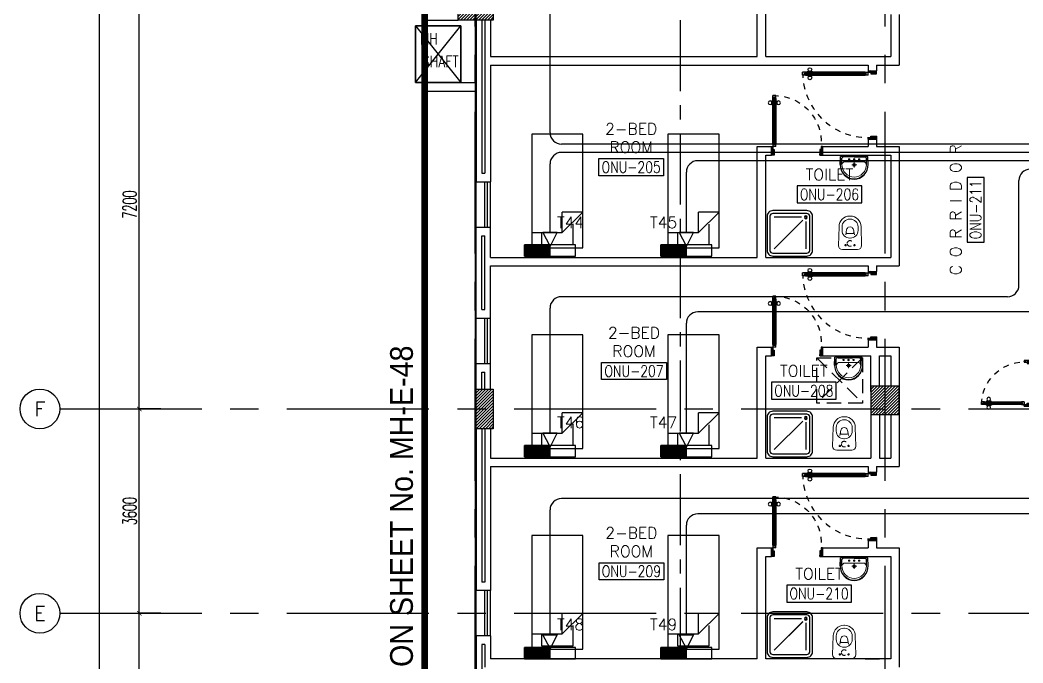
# Model space of a CAD drawing. Extents: x -0.3 to 92.6, y -1.1 to 78.4.
# Drawn here: x -0.35 to 17.31, y 15.67 to 27 of the extents above; entities that cross this region are included whole.
import ezdxf
from ezdxf.enums import TextEntityAlignment as Align

# ---------------------------------------------------------------- set-up
doc = ezdxf.new("R2010")
doc.units = 0
doc.header["$MEASUREMENT"] = 0
doc.header["$PDMODE"] = 34
for name, pattern in [('CENTER', [2, 1.25, -0.25, 0.25, -0.25]), ('CENTER2', [1.125, 0.75, -0.125, 0.125, -0.125]), ('CENTERX2', [4, 2.5, -0.5, 0.5, -0.5]), ('DASHED', [0.75, 0.5, -0.25]), ('HIDDEN', [0.375, 0.25, -0.125]), ('HIDDEN2', [0.1875, 0.125, -0.0625])]:
    doc.linetypes.add(name, pattern=pattern)
doc.layers.get('0').update_dxf_attribs({"color": 11, "linetype": 'CONTINUOUS'})
doc.layers.get('DEFPOINTS').update_dxf_attribs({"color": 11, "linetype": 'CONTINUOUS'})
for name, color, linetype in [('AX', 11, 'CONTINUOUS'), ('AX-CR', 11, 'CONTINUOUS'), ('AX-DIM', 11, 'CONTINUOUS'), ('AX-TXT', 11, 'CONTINUOUS'), ('AXES', 11, 'CENTERX2'), ('AXES1', 11, 'CENTER'), ('COL', 11, 'CONTINUOUS'), ('DOOR', 11, 'CONTINUOUS'), ('E-TEL', 4, 'CONTINUOUS'), ('E-TEXT', 2, 'CONTINUOUS'), ('E-WIRE', 4, 'CONTINUOUS'), ('ELEV', 11, 'CONTINUOUS'), ('FIX', 11, 'CONTINUOUS'), ('FUR', 11, 'CONTINUOUS'), ('HAT', 11, 'CONTINUOUS'), ('INSUL', 11, 'CONTINUOUS'), ('RM-BOX', 11, 'CONTINUOUS'), ('RM-NAME', 11, 'CONTINUOUS'), ('RM-NO', 11, 'CONTINUOUS'), ('ROOF', 11, 'CONTINUOUS'), ('SHAFT', 11, 'CONTINUOUS'), ('TXT1', 3, 'CONTINUOUS'), ('WALL', 11, 'CONTINUOUS'), ('WIN', 11, 'CONTINUOUS')]:
    doc.layers.add(name, color=color, linetype=linetype)
doc.styles.add('ROMANS', font='ROMANS.shx', dxfattribs={"width": 0.6})
doc.styles.get("Standard").update_dxf_attribs({"font": 'TXT.shx'})
doc.styles.add('TTXT', font='swisse.ttf', dxfattribs={"width": 0.6})
doc.dimstyles.new('DIM-OUT', dxfattribs={"dimscale": 0, "dimtxt": 0.24, "dimasz": 0.08, "dimexe": 0.02, "dimexo": 0.02, "dimgap": 0.05, "dimtad": 1, "dimdec": 0, "dimlfac": 1000, "dimzin": 0, "dimdsep": 46, "dimtxsty": 'ROMANS', "dimblk1": 'ARCHTICK', "dimblk2": 'ARCHTICK', "dimsah": 1, "dimcen": 0.01, "dimdle": 0.08, "dimclrd": 7, "dimclre": 7, "dimclrt": 2, "dimadec": 0, "dimazin": 0, "dimtp": 2, "dimtm": 2, "dimtfac": 0.114286, "dimtdec": 0, "dimtix": 1, "dimtmove": 2, "dimatfit": 3, "dimldrblk": 'ARCHTICK', "dimfxl": 0, "dimtolj": 1, "dimtzin": 0, "dimarcsym": 0})

# ---------------------------------------------------------------- blocks, each defined once
blk = doc.blocks.new('WC1')
at = {"layer": 'FIX', "lineweight": 20}
for p, q in [((-210, 204), (-538, 194)), ((-727, 5), (-727, -5)), ((-674, 5), (-674, -5)), ((-534, 24), (-540, 0)), ((-540, 0), (-534, -24)), ((-475, 141), (-538, 141)), ((-395, 76), (-490, 60)), ((-339, 5), (-339, -5)), ((-137, 0), (-137, 131)), ((-137, -131), (-137, 0)), ((-538, -141), (-475, -141)), ((-490, -60), (-395, -76)), ((-538, -194), (-210, -204)), ((-213, -204), (-210, -204))]:
    blk.add_line(p, q, dxfattribs=at)
at = {"layer": 'FIX', "linetype": 'Continuous', "lineweight": 20}
blk.add_line((-420, -47), (-420, 45), dxfattribs=at)
at = {"layer": 'FIX', "linetype": 'HIDDEN2', "lineweight": 20, "ltscale": 0.3}
blk.add_circle((-245, 0), 49.8, dxfattribs=at)
at = {"layer": 'FIX', "linetype": 'HIDDEN', "lineweight": 20, "ltscale": 0.05}
for centre in [(-213, 78), (-213, -77)]:
    blk.add_circle(centre, 11.6, dxfattribs=at)
at = {"layer": 'FIX', "lineweight": 20}
for centre, radius, start, end in [((-538, 5), 189, 90, 180), ((-210, 131), 73, 360, 90), ((-538, 5), 136, 90, 180), ((-473, -7), 68.2, 128.9242, 152.8468), ((-464, -18), 82, 108.496, 128.9242), ((-475, 5), 136, 360, 90), ((-538, -5), 189, 180, 270), ((-538, -5), 136, 180, 270), ((-473, 7), 68.2, 207.1532, 231.0758), ((-464, 18), 82, 231.0758, 251.504), ((-475, -5), 136, 270, 0), ((-210, -131), 73, 270, 0)]:
    blk.add_arc(centre, radius, start, end, dxfattribs=at)
at = {"layer": 'FIX', "linetype": 'Continuous', "lineweight": 20}
for centre, start, end in [((-443, 46), 357.6662, 91.6121), ((-442, -46), 268.3879, 2.3338)]:
    blk.add_arc(centre, 22.3, start, end, dxfattribs=at)
blk = doc.blocks.new('DOOR90')
at = {"layer": 'DOOR', "linetype": 'ByBlock'}
for p, q in [((0, 0), (-150, 0)), ((-200, -25), (-1000, -25)), ((-200, -42), (-1000, -42)), ((-200, -58), (-1000, -58)), ((-1000, -75), (-200, -75))]:
    blk.add_line(p, q, dxfattribs=at)
at = {"layer": 'DOOR', "color": 0, "linetype": 'ByBlock'}
for p, q in [((-150, 0), (-150, -25)), ((-150, 0), (0, 0)), ((0, -50), (0, 0)), ((-1050, -25), (-1050, -75)), ((-1050, -75), (-1050, -25)), ((-1000, -25), (-1050, -25)), ((-1000, -75), (-1050, -75)), ((-1020, -42), (-1020, -58)), ((-1000, -42), (-1020, -42)), ((-1000, -58), (-1020, -58)), ((-1000, -25), (-1000, -42)), ((-1000, -58), (-1000, -75)), ((-968, -25), (-968, -18)), ((-878, -18), (-968, -18)), ((-968, -75), (-968, -82)), ((-878, -82), (-968, -82)), ((-955, -18), (-955, -9)), ((-955, -9), (-890, -9)), ((-955, -18), (-890, -18)), ((-955, -82), (-955, -91)), ((-955, -82), (-890, -82)), ((-955, -91), (-890, -91)), ((-890, -18), (-890, -9)), ((-890, -82), (-890, -91)), ((-878, -25), (-878, -18)), ((-878, -75), (-878, -82)), ((-200, -42), (-200, -25)), ((-200, -25), (-150, -25)), ((-180, -42), (-200, -42)), ((-200, -75), (-200, -58)), ((-200, -58), (-180, -58)), ((-150, -75), (-200, -75)), ((-180, -58), (-180, -42)), ((-150, -75), (-150, -25)), ((-150, -25), (-100, -25)), ((-100, -25), (-100, -50)), ((-100, -50), (0, -50)), ((-150, -900), (-150, -875)), ((-150, -875), (-100, -875)), ((-100, -850), (0, -850)), ((-100, -875), (-100, -850)), ((0, -850), (0, -900)), ((0, -900), (-150, -900)), ((-150, -900), (0, -900))]:
    blk.add_line(p, q, dxfattribs=at)
at = {"layer": 'DOOR', "color": 9, "linetype": 'ByBlock'}
for p, q in [((0, -50), (-114, 0)), ((0, -50), (-40, 0)), ((0, -50), (-100, -37)), ((0, -850), (-114, -900)), ((0, -850), (-100, -863)), ((0, -850), (-40, -900))]:
    blk.add_line(p, q, dxfattribs=at)
at = {"layer": 'DOOR', "color": 0, "linetype": 'ByBlock'}
for centre in [(-923, 24), (-923, -124)]:
    blk.add_circle(centre, 32.4, dxfattribs=at)
at = {"layer": 'DOOR', "color": 9, "linetype": 'ByBlock'}
for centre, radius, start, end in [((0, -50), 74.4, 137.7764, 180), ((0, -50), 54.4, 113.2074, 180), ((0, -50), 154, 161.1053, 166.2858), ((0, -50), 134, 158.1598, 169.28), ((0, -50), 114, 154.0838, 167.3774), ((0, -50), 94.4, 148.0182, 180), ((0, -50), 34.4, 90, 180), ((0, -50), 14.4, 90, 180), ((0, -850), 134, 190.72, 201.8402), ((0, -850), 94.4, 180, 211.9818), ((0, -850), 74.4, 180, 222.2236), ((0, -850), 54.4, 180, 246.7926), ((0, -850), 34.4, 180, 270), ((0, -850), 14.4, 180, 270), ((0, -850), 154, 193.7142, 198.8947)]:
    blk.add_arc(centre, radius, start, end, dxfattribs=at)
at = {"layer": 'DOOR', "linetype": 'HIDDEN', "ltscale": 0.5}
blk.add_arc((-222, -50), 828, 178.2701, 275.003, dxfattribs=at)
blk = doc.blocks.new('DOOR100')
at = {"layer": 'DOOR', "color": 0, "linetype": 'ByBlock'}
for p, q in [((-76, 1251), (-76, 1301)), ((-76, 1301), (-26, 1301)), ((-26, 1301), (-76, 1301)), ((-59, 1251), (-76, 1251)), ((-59, 1251), (-59, 1271)), ((-43, 1271), (-59, 1271)), ((-43, 1251), (-43, 1271)), ((-26, 1251), (-43, 1251)), ((-26, 1251), (-26, 1301)), ((-92, 1206), (-92, 1141)), ((-83, 1206), (-92, 1206)), ((-83, 1141), (-92, 1141)), ((-83, 1129), (-83, 1219)), ((-76, 1219), (-83, 1219)), ((-83, 1206), (-83, 1141)), ((-76, 1129), (-83, 1129)), ((-26, 1219), (-19, 1219)), ((-26, 1129), (-19, 1129)), ((-19, 1129), (-19, 1219)), ((-19, 1206), (-19, 1141)), ((-19, 1206), (-10, 1206)), ((-19, 1141), (-10, 1141)), ((-10, 1206), (-10, 1141)), ((-76, 200), (-59, 200)), ((-76, 150), (-76, 200)), ((-59, 200), (-59, 180)), ((-59, 180), (-43, 180)), ((-43, 200), (-26, 200)), ((-43, 180), (-43, 200)), ((-26, 200), (-26, 150)), ((-1201, 0), (-1201, 150)), ((-1201, 150), (-1176, 150)), ((-1201, 150), (-1201, 0)), ((-1151, 0), (-1201, 0)), ((-1176, 150), (-1176, 100)), ((-1176, 100), (-1151, 100)), ((-1151, 100), (-1151, 0)), ((-76, 150), (-26, 150)), ((-51, 100), (-51, 0)), ((-26, 100), (-51, 100)), ((-51, 0), (-1, 0)), ((-1, 150), (-26, 150)), ((-26, 150), (-26, 100)), ((-1, 150), (-1, 0))]:
    blk.add_line(p, q, dxfattribs=at)
at = {"layer": 'DOOR', "linetype": 'ByBlock'}
for p, q in [((-76, 1251), (-76, 200)), ((-59, 200), (-59, 1251)), ((-43, 200), (-43, 1251)), ((-26, 200), (-26, 1251))]:
    blk.add_line(p, q, dxfattribs=at)
at = {"layer": 'DOOR', "color": 9, "linetype": 'ByBlock'}
for p, q in [((-1151, 0), (-1201, 114)), ((-1151, 0), (-1201, 40)), ((-1151, 0), (-1164, 100)), ((-51, 0), (-1, 114)), ((-51, 0), (-38, 100)), ((-51, 0), (-1, 40))]:
    blk.add_line(p, q, dxfattribs=at)
at = {"layer": 'DOOR', "color": 0, "linetype": 'ByBlock'}
for centre in [(-125, 1174), (22, 1174)]:
    blk.add_circle(centre, 32.4, dxfattribs=at)
at = {"layer": 'DOOR', "linetype": 'HIDDEN', "ltscale": 0.5}
blk.add_arc((-27, 152), 1149, 89.961, 180.0931, dxfattribs=at)
at = {"layer": 'DOOR', "color": 9, "linetype": 'ByBlock'}
for centre, radius, start, end in [((-1151, 0), 154, 103.7142, 108.8947), ((-1151, 0), 134, 100.72, 111.8402), ((-1151, 0), 94.4, 90, 121.9818), ((-1151, 0), 74.4, 90, 132.2236), ((-1151, 0), 54.4, 90, 156.7926), ((-1151, 0), 34.4, 90, 180), ((-1151, 0), 14.4, 90, 180), ((-51, 0), 94.4, 58.0182, 90), ((-51, 0), 74.4, 47.7764, 90), ((-51, 0), 54.4, 23.2074, 90), ((-51, 0), 34.4, 0, 90), ((-51, 0), 14.4, 0, 90), ((-51, 0), 134, 68.1598, 79.28), ((-51, 0), 114, 64.0838, 77.3774), ((-51, 0), 154, 71.1053, 76.2858)]:
    blk.add_arc(centre, radius, start, end, dxfattribs=at)
blk = doc.blocks.new('DOOR80')
at = {"layer": 'DOOR', "color": 0, "linetype": 'ByBlock'}
for p, q in [((-75, 850), (-75, 900)), ((-75, 900), (-25, 900)), ((-25, 900), (-75, 900)), ((-25, 850), (-25, 900)), ((-91, 805), (-91, 740)), ((-82, 805), (-91, 805)), ((-82, 740), (-91, 740)), ((-82, 728), (-82, 818)), ((-75, 818), (-82, 818)), ((-82, 805), (-82, 740)), ((-75, 728), (-82, 728)), ((-58, 850), (-75, 850)), ((-58, 850), (-58, 870)), ((-42, 870), (-58, 870)), ((-42, 850), (-42, 870)), ((-25, 850), (-42, 850)), ((-25, 818), (-18, 818)), ((-25, 728), (-18, 728)), ((-18, 728), (-18, 818)), ((-18, 805), (-18, 740)), ((-18, 805), (-9, 805)), ((-18, 740), (-9, 740)), ((-9, 805), (-9, 740)), ((-75, 200), (-58, 200)), ((-75, 150), (-75, 200)), ((-58, 200), (-58, 180)), ((-58, 180), (-42, 180)), ((-42, 200), (-25, 200)), ((-42, 180), (-42, 200)), ((-25, 200), (-25, 150)), ((-800, 150), (-800, 0)), ((-800, 150), (-775, 150)), ((-800, 0), (-800, 150)), ((-750, 0), (-800, 0)), ((-775, 150), (-775, 100)), ((-775, 100), (-750, 100)), ((-750, 100), (-750, 0)), ((-75, 150), (-25, 150)), ((-50, 100), (-50, 0)), ((-25, 100), (-50, 100)), ((-50, 0), (0, 0)), ((0, 150), (-25, 150)), ((-25, 150), (-25, 100)), ((0, 0), (0, 150)), ((0, 150), (0, 0))]:
    blk.add_line(p, q, dxfattribs=at)
at = {"layer": 'DOOR', "linetype": 'ByBlock'}
for p, q in [((-75, 850), (-75, 200)), ((-58, 200), (-58, 850)), ((-42, 200), (-42, 850)), ((-25, 200), (-25, 850))]:
    blk.add_line(p, q, dxfattribs=at)
at = {"layer": 'DOOR', "color": 9, "linetype": 'ByBlock'}
for p, q in [((-750, 0), (-800, 114)), ((-750, 0), (-800, 40)), ((-750, 0), (-763, 100)), ((-50, 0), (0, 114)), ((-50, 0), (-37, 100)), ((-50, 0), (0, 40))]:
    blk.add_line(p, q, dxfattribs=at)
at = {"layer": 'DOOR', "color": 0, "linetype": 'ByBlock'}
for centre in [(-124, 773), (24, 773)]:
    blk.add_circle(centre, 32.4, dxfattribs=at)
at = {"layer": 'DOOR', "linetype": 'HIDDEN', "ltscale": 0.5}
blk.add_arc((-25, 150), 750, 90, 180, dxfattribs=at)
at = {"layer": 'DOOR', "color": 9, "linetype": 'ByBlock'}
for centre, radius, start, end in [((-750, 0), 154, 103.7142, 108.8947), ((-750, 0), 134, 100.72, 111.8402), ((-750, 0), 94.4, 90, 121.9818), ((-750, 0), 74.4, 90, 132.2236), ((-750, 0), 54.4, 90, 156.7926), ((-750, 0), 34.4, 90, 180), ((-750, 0), 14.4, 90, 180), ((-50, 0), 94.4, 58.0182, 90), ((-50, 0), 74.4, 47.7764, 90), ((-50, 0), 54.4, 23.2074, 90), ((-50, 0), 34.4, 0, 90), ((-50, 0), 14.4, 0, 90), ((-50, 0), 134, 68.1598, 79.28), ((-50, 0), 114, 64.0838, 77.3774), ((-50, 0), 154, 71.1053, 76.2858)]:
    blk.add_arc(centre, radius, start, end, dxfattribs=at)
blk = doc.blocks.new('LAV1')
at = {"layer": 'FIX', "linetype": 'ByBlock', "ltscale": 0.3}
for p, q in [((-280, 210), (-275, 50)), ((-245, 210), (-245, 85)), ((245, 210), (245, 85)), ((280, 210), (275, 50)), ((0, 60), (-220, 60)), ((0, 60), (220, 60))]:
    blk.add_line(p, q, dxfattribs=at)
at = {"layer": 'FIX', "linetype": 'Continuous', "lineweight": 20}
for p, q in [((-275, 210), (-275, 50)), ((275, 210), (275, 50)), ((0, 50), (-275, 50)), ((0, 50), (-252, 50)), ((0, 155), (-181, 155)), ((0, 155), (181, 155)), ((0, 50), (275, 50)), ((0, 50), (252, 50))]:
    blk.add_line(p, q, dxfattribs=at)
at = {"layer": 'FIX', "linetype": 'DASHED', "lineweight": 20, "ltscale": 0.05}
for p, q in [((50, 220), (-50, 220)), ((0, 170), (0, 270)), ((0, 170), (0, 270))]:
    blk.add_line(p, q, dxfattribs=at)
at = {"layer": 'FIX', "lineweight": 20}
for p, q in [((16, 107), (-15, 107)), ((0, 92), (0, 123))]:
    blk.add_line(p, q, dxfattribs=at)
for centre, radius in [((0, 220), 29.5), ((0, 220), 22.5), ((0, 107), 15.5)]:
    blk.add_circle(centre, radius, dxfattribs=at)
at = {"layer": 'FIX', "linetype": 'HIDDEN', "lineweight": 20, "ltscale": 0.05}
for centre in [(-100, 107), (100, 107)]:
    blk.add_circle(centre, 12.4, dxfattribs=at)
at = {"layer": 'FIX', "linetype": 'ByBlock', "ltscale": 0.3}
for centre, radius, start, end in [((7, 220), 287, 91.3776, 182.0064), ((-7, 220), 287, 357.9936, 88.6224), ((-220, 85), 24.9, 179.7021, 269.9486), ((220, 85), 24.9, 270.0514, 0.2979)]:
    blk.add_arc(centre, radius, start, end, dxfattribs=at)
at = {"layer": 'FIX', "linetype": 'Continuous', "lineweight": 20}
for centre, radius, start, end in [((8, 217), 283, 91.6988, 181.351), ((8, 212), 253, 91.7328, 180.4884), ((-8, 217), 283, 358.649, 88.3012), ((-8, 212), 253, 359.5116, 88.2672), ((-179, 222), 66.9, 190.2006, 268.0786), ((179, 222), 66.9, 271.9214, 349.7994)]:
    blk.add_arc(centre, radius, start, end, dxfattribs=at)
blk = doc.blocks.new('SHR1')
at = {"layer": 'FIX'}
for p, q in [((-196, 196), (-700, 700)), ((-143, 218), (-143, 700)), ((-218, 143), (-700, 143))]:
    blk.add_line(p, q, dxfattribs=at)
for points in [[(-825, 125), (-825, 725, -0.414214), (-725, 825), (-125, 825, -0.414214), (-25, 725), (-25, 125, -0.414214), (-125, 25), (-725, 25, -0.414214)], [(-775, 125), (-775, 725, -0.414214), (-725, 775), (-125, 775, -0.414214), (-75, 725), (-75, 125, -0.414214), (-125, 75), (-725, 75, -0.414214)]]:
    blk.add_lwpolyline(points, format="xyb", close=True, dxfattribs=at)
for radius in [25, 15]:
    blk.add_circle((-143, 143), radius, dxfattribs=at)
blk = doc.blocks.new('C11')
at = {"layer": 'HAT'}
h = blk.add_hatch(dxfattribs=at)
h.set_pattern_fill('ANSI31', color=256, scale=300, style=0)
h.set_pattern_definition([(45, (-248556.182, -75061.005), (-26.5165043, 26.5165043), [])])
h.paths.add_polyline_path([(300, 700), (0, 700), (0, 350), (300, 350)])
h.paths.add_polyline_path([(300, 350), (0, 350), (0, 0), (300, 0)])
at = {"layer": 'COL'}
blk.add_lwpolyline([(300, 700), (300, 0), (0, 0), (0, 700)], close=True, dxfattribs=at)
blk = doc.blocks.new('C11D')
at = {"layer": 'COL', "linetype": 'ByBlock'}
for p in [(-320, 0), (0, 0)]:
    blk.add_blockref('C11', p, dxfattribs=at)
blk = doc.blocks.new('RM1')
at = {"layer": 'RM-BOX'}
blk.add_lwpolyline([(570, -200), (-570, -200), (-570, -500), (570, -500)], close=True, dxfattribs=at)
at = {"layer": 'RM-NAME', "style": 'ROMANS'}
for tag, p in [('ROOMNAME1', (0, 324)), ('ROOMNAME2', (0, 0))]:
    blk.add_attdef(tag, text='', height=200, dxfattribs=at).set_placement(p, align=Align.MIDDLE)
at = {"layer": 'RM-NO', "style": 'ROMANS', "width": 0.8}
blk.add_attdef('ROOMNO', text='', height=200, dxfattribs=at).set_placement((0, -350), align=Align.MIDDLE)
blk = doc.blocks.new('AH20A')
at = {"layer": 'FUR'}
for p, q in [((0, 0.5), (0, -0.5)), ((1, 0.5), (0, 0.5)), ((0.1358, 0.5), (0.1358, -0.0987)), ((1, -0.5), (1, 0.5)), ((0.1358, 0.3112), (0.0277, 0.3112)), ((0.0277, 0.3112), (0.0277, -0.3087)), ((0.1358, -0.0987), (0.3125, -0.5)), ((0.1358, -0.0987), (0.3125, -0.0987)), ((0.3125, -0.5), (0.3125, -0.0987)), ((0.0277, -0.3087), (0.2076, -0.3087)), ((0, -0.5), (1, -0.5))]:
    blk.add_line(p, q, dxfattribs=at)
blk = doc.blocks.new('COL50')
at = {"layer": 'COL'}
blk.add_lwpolyline([(-250, 250), (-250, -250), (250, -250), (250, 250)], close=True, dxfattribs=at)
blk = doc.blocks.new('*X54')
at = {"color": 0}
for p, q in [((73379, 132670), (73859, 133150)), ((73379, 132723), (73806, 133150)), ((73379, 132776), (73753, 133150)), ((73379, 132829), (73700, 133150)), ((73379, 132882), (73647, 133150)), ((73379, 132935), (73594, 133150)), ((73379, 132988), (73541, 133150)), ((73379, 133041), (73488, 133150)), ((73379, 133094), (73435, 133150)), ((73379, 133147), (73382, 133150)), ((73412, 132650), (73879, 133117)), ((73465, 132650), (73879, 133064)), ((73518, 132650), (73879, 133011)), ((73571, 132650), (73879, 132958)), ((73624, 132650), (73879, 132905)), ((73677, 132650), (73879, 132852)), ((73730, 132650), (73879, 132799)), ((73783, 132650), (73879, 132746)), ((73836, 132650), (73879, 132693))]:
    blk.add_line(p, q, dxfattribs=at)
blk = doc.blocks.new('_ARCHTICK')
at = {"color": 0, "linetype": 'ByBlock', "const_width": 0.15}
blk.add_lwpolyline([(-0.5, -0.5), (0.5, 0.5)], dxfattribs=at)
blk = doc.blocks.new('*D128')
at = {"layer": 'AX-DIM', "color": 7, "lineweight": -2}
for p, q in [((2.13, 20.15), (1.73, 20.15)), ((1.75, 16.47), (1.75, 20.23)), ((2.13, 16.55), (1.73, 16.55))]:
    blk.add_line(p, q, dxfattribs=at)
at = {"layer": 'DEFPOINTS', "color": 0}
for p in [(1.75, 20.15), (2.15, 20.15), (2.15, 16.55)]:
    blk.add_point(p, dxfattribs=at)
at = {"layer": 'AX-DIM', "color": 7, "lineweight": -2, "xscale": 0.08, "yscale": 0.08, "zscale": 0.08}
for p, rotation in [((1.75, 20.15), 90), ((1.75, 16.55), 270)]:
    blk.add_blockref('_ARCHTICK', p, dxfattribs=dict(at, rotation=rotation))
at = {"layer": 'AX-DIM', "color": 2, "insert": (1.58, 18.35), "char_height": 0.24, "attachment_point": 5, "rotation": 90, "style": 'ROMANS'}
blk.add_mtext('\\A1;3600', dxfattribs=at)
blk = doc.blocks.new('*D127')
at = {"layer": 'AX-DIM', "color": 7, "lineweight": -2}
for p, q in [((1.75, 12.87), (1.75, 16.63)), ((2.13, 16.55), (1.73, 16.55)), ((2.13, 12.95), (1.73, 12.95))]:
    blk.add_line(p, q, dxfattribs=at)
at = {"layer": 'DEFPOINTS', "color": 0}
for p in [(1.75, 16.55), (2.15, 16.55), (2.15, 12.95)]:
    blk.add_point(p, dxfattribs=at)
at = {"layer": 'AX-DIM', "color": 7, "lineweight": -2, "xscale": 0.08, "yscale": 0.08, "zscale": 0.08}
for p, rotation in [((1.75, 16.55), 90), ((1.75, 12.95), 270)]:
    blk.add_blockref('_ARCHTICK', p, dxfattribs=dict(at, rotation=rotation))
at = {"layer": 'AX-DIM', "color": 2, "insert": (1.58, 14.75), "char_height": 0.24, "attachment_point": 5, "rotation": 90, "style": 'ROMANS'}
blk.add_mtext('\\A1;3600', dxfattribs=at)
blk = doc.blocks.new('*D126')
at = {"layer": 'AX-DIM', "color": 7, "lineweight": -2}
for p, q in [((1.75, 20.07), (1.75, 27.43)), ((2.13, 27.35), (1.73, 27.35)), ((2.13, 20.15), (1.73, 20.15))]:
    blk.add_line(p, q, dxfattribs=at)
at = {"layer": 'DEFPOINTS', "color": 0}
for p in [(1.75, 27.35), (2.15, 27.35), (2.15, 20.15)]:
    blk.add_point(p, dxfattribs=at)
at = {"layer": 'AX-DIM', "color": 7, "lineweight": -2, "xscale": 0.08, "yscale": 0.08, "zscale": 0.08}
for p, rotation in [((1.75, 27.35), 90), ((1.75, 20.15), 270)]:
    blk.add_blockref('_ARCHTICK', p, dxfattribs=dict(at, rotation=rotation))
at = {"layer": 'AX-DIM', "color": 2, "insert": (1.58, 23.75), "char_height": 0.24, "attachment_point": 5, "rotation": 90, "style": 'ROMANS'}
blk.add_mtext('\\A1;7200', dxfattribs=at)
blk = doc.blocks.new('AXL')
at = {"layer": 'AX-CR'}
blk.add_circle((-350, 0), 350, dxfattribs=at)
at = {"layer": 'AX-TXT', "style": 'ROMANS'}
blk.add_attdef('AX', text='', height=250, dxfattribs=at).set_placement((-350, 0), align=Align.MIDDLE)
blk = doc.blocks.new('*D121')
at = {"layer": 'AX-DIM', "color": 7, "lineweight": -2}
for p, q in [((7.012, 64.82), (1.03, 64.82)), ((1.05, 5.42), (1.05, 64.9)), ((7.912, 5.5), (1.03, 5.5))]:
    blk.add_line(p, q, dxfattribs=at)
at = {"layer": 'DEFPOINTS', "color": 0}
for p in [(1.05, 64.82), (7.032, 64.82), (7.932, 5.5)]:
    blk.add_point(p, dxfattribs=at)
at = {"layer": 'AX-DIM', "color": 7, "lineweight": -2, "xscale": 0.08, "yscale": 0.08, "zscale": 0.08}
for p, rotation in [((1.05, 64.82), 90), ((1.05, 5.5), 270)]:
    blk.add_blockref('_ARCHTICK', p, dxfattribs=dict(at, rotation=rotation))
at = {"layer": 'AX-DIM', "color": 2, "insert": (0.88, 35.16), "char_height": 0.24, "attachment_point": 5, "rotation": 90, "style": 'ROMANS'}
blk.add_mtext('\\A1;59320', dxfattribs=at)

msp = doc.modelspace()

# ---------------------------------------------------------------- linework, layer by layer
at = {"layer": 'AXES'}
for p, q in [((14.8817, -1.1143), (14.8817, 77.6984)), ((7.6617, -1.1143), (7.6617, 77.3484)), ((7.6817, -1.1163), (7.6817, 77.3463)), ((0.35, 20.15), (23.8817, 20.15)), ((0.35, 16.55), (23.8817, 16.55))]:
    msp.add_line(p, q, dxfattribs=at)
at = {"layer": 'AXES1'}
msp.add_line((11.2817, 5.75), (11.2817, 64.57), dxfattribs=at)
at = {"layer": 'DOOR', "color": 0, "linetype": 'Continuous'}
msp.add_line((6.8367, 27), (7.3617, 27), dxfattribs=at)
at = {"layer": 'E-TEL', "color": 4}
for p, q in [((8.9828, 23.0194), (8.8565, 23.2615)), ((8.8565, 23.2615), (9.109, 23.2615)), ((9.109, 23.2615), (8.9828, 23.0194)), ((11.2565, 23.2615), (11.509, 23.2615)), ((11.3828, 23.0194), (11.2565, 23.2615)), ((11.509, 23.2615), (11.3828, 23.0194)), ((8.5317, 22.84), (8.5317, 23.0394)), ((8.5317, 23.0371), (8.5365, 23.0394)), ((8.5317, 23.0233), (8.5661, 23.0394)), ((8.5317, 23.0095), (8.5957, 23.0394)), ((8.5317, 22.9957), (8.6253, 23.0394)), ((8.5317, 22.9819), (8.6549, 23.0394)), ((8.5317, 22.9681), (8.6844, 23.0394)), ((8.5317, 22.9543), (8.714, 23.0394)), ((8.5317, 22.9405), (8.7436, 23.0394)), ((8.5317, 22.9267), (8.7732, 23.0394)), ((8.5317, 22.9129), (8.8027, 23.0394)), ((8.5317, 22.8992), (8.8323, 23.0394)), ((9.4317, 23.0394), (8.5317, 23.0394)), ((8.5317, 22.8854), (8.8619, 23.0394)), ((8.5317, 22.8716), (8.8915, 23.0394)), ((8.5317, 22.8578), (8.9211, 23.0394)), ((8.5317, 22.844), (8.9506, 23.0394)), ((8.5527, 22.84), (8.9802, 23.0394)), ((8.5823, 22.84), (8.9828, 23.0268)), ((8.6118, 22.84), (8.9828, 23.013)), ((8.6414, 22.84), (8.9828, 22.9992)), ((8.671, 22.84), (8.9828, 22.9854)), ((8.7006, 22.84), (8.9828, 22.9716)), ((8.7302, 22.84), (8.9828, 22.9578)), ((8.9828, 22.84), (8.9828, 23.0394)), ((9.4317, 22.84), (9.4317, 23.0394)), ((10.9317, 22.9957), (11.0253, 23.0394)), ((10.9317, 22.9819), (11.0549, 23.0394)), ((10.9317, 22.9681), (11.0844, 23.0394)), ((10.9317, 22.9543), (11.114, 23.0394)), ((10.9317, 22.9405), (11.1436, 23.0394)), ((10.9317, 22.9267), (11.1732, 23.0394)), ((11.8317, 23.0394), (10.9317, 23.0394)), ((10.9317, 22.9129), (11.2027, 23.0394)), ((10.9317, 22.8992), (11.2323, 23.0394)), ((10.9317, 22.8854), (11.2619, 23.0394)), ((10.9317, 22.8716), (11.2915, 23.0394)), ((10.9317, 22.8578), (11.3211, 23.0394)), ((10.9317, 22.844), (11.3506, 23.0394)), ((10.9317, 22.84), (10.9317, 23.0394)), ((10.9317, 23.0371), (10.9365, 23.0394)), ((10.9317, 23.0233), (10.9661, 23.0394)), ((10.9317, 23.0095), (10.9957, 23.0394)), ((10.9527, 22.84), (11.3802, 23.0394)), ((10.9823, 22.84), (11.3828, 23.0268)), ((11.0118, 22.84), (11.3828, 23.013)), ((11.0414, 22.84), (11.3828, 22.9992)), ((11.071, 22.84), (11.3828, 22.9854)), ((11.1006, 22.84), (11.3828, 22.9716)), ((11.1302, 22.84), (11.3828, 22.9578)), ((11.3828, 22.84), (11.3828, 23.0394)), ((11.8317, 22.84), (11.8317, 23.0394)), ((8.5317, 22.84), (9.4317, 22.84)), ((8.7597, 22.84), (8.9828, 22.944)), ((8.7893, 22.84), (8.9828, 22.9302)), ((8.8189, 22.84), (8.9828, 22.9164)), ((8.8485, 22.84), (8.9828, 22.9026)), ((8.878, 22.84), (8.9828, 22.8888)), ((8.9076, 22.84), (8.9828, 22.8751)), ((8.9372, 22.84), (8.9828, 22.8613)), ((10.9317, 22.84), (11.8317, 22.84)), ((11.1597, 22.84), (11.3828, 22.944)), ((11.1893, 22.84), (11.3828, 22.9302)), ((11.2189, 22.84), (11.3828, 22.9164)), ((11.2485, 22.84), (11.3828, 22.9026)), ((11.278, 22.84), (11.3828, 22.8888)), ((11.3076, 22.84), (11.3828, 22.8751)), ((11.3372, 22.84), (11.3828, 22.8613)), ((8.9828, 19.4844), (8.8565, 19.7265)), ((8.8565, 19.7265), (9.109, 19.7265)), ((9.109, 19.7265), (8.9828, 19.4844)), ((11.2565, 19.7265), (11.509, 19.7265)), ((11.3828, 19.4844), (11.2565, 19.7265)), ((11.509, 19.7265), (11.3828, 19.4844)), ((8.5317, 19.3642), (8.8323, 19.5044)), ((8.5317, 19.3779), (8.8027, 19.5044)), ((8.5317, 19.3917), (8.7732, 19.5044)), ((8.5317, 19.4055), (8.7436, 19.5044)), ((8.5317, 19.4193), (8.714, 19.5044)), ((8.5317, 19.4331), (8.6844, 19.5044)), ((8.5317, 19.4469), (8.6549, 19.5044)), ((8.5317, 19.4607), (8.6253, 19.5044)), ((8.5317, 19.4745), (8.5957, 19.5044)), ((8.5317, 19.4883), (8.5661, 19.5044)), ((8.5317, 19.5021), (8.5365, 19.5044)), ((8.5317, 19.305), (8.5317, 19.5044)), ((9.4317, 19.5044), (8.5317, 19.5044)), ((8.5317, 19.309), (8.9506, 19.5044)), ((8.5317, 19.3228), (8.9211, 19.5044)), ((8.5317, 19.3366), (8.8915, 19.5044)), ((8.5317, 19.3504), (8.8619, 19.5044)), ((8.5527, 19.305), (8.9802, 19.5044)), ((8.5823, 19.305), (8.9828, 19.4918)), ((8.6118, 19.305), (8.9828, 19.478)), ((8.6414, 19.305), (8.9828, 19.4642)), ((8.671, 19.305), (8.9828, 19.4504)), ((8.7006, 19.305), (8.9828, 19.4366)), ((8.9828, 19.305), (8.9828, 19.5044)), ((9.4317, 19.305), (9.4317, 19.5044)), ((10.9317, 19.3917), (11.1732, 19.5044)), ((10.9317, 19.4055), (11.1436, 19.5044)), ((10.9317, 19.4193), (11.114, 19.5044)), ((10.9317, 19.4331), (11.0844, 19.5044)), ((10.9317, 19.4469), (11.0549, 19.5044)), ((10.9317, 19.4607), (11.0253, 19.5044)), ((10.9317, 19.4745), (10.9957, 19.5044)), ((10.9317, 19.4883), (10.9661, 19.5044)), ((10.9317, 19.5021), (10.9365, 19.5044)), ((10.9317, 19.305), (10.9317, 19.5044)), ((11.8317, 19.5044), (10.9317, 19.5044)), ((10.9317, 19.309), (11.3506, 19.5044)), ((10.9317, 19.3228), (11.3211, 19.5044)), ((10.9317, 19.3366), (11.2915, 19.5044)), ((10.9317, 19.3504), (11.2619, 19.5044)), ((10.9317, 19.3642), (11.2323, 19.5044)), ((10.9317, 19.3779), (11.2027, 19.5044)), ((10.9527, 19.305), (11.3802, 19.5044)), ((10.9823, 19.305), (11.3828, 19.4918)), ((11.0118, 19.305), (11.3828, 19.478)), ((11.0414, 19.305), (11.3828, 19.4642)), ((11.071, 19.305), (11.3828, 19.4504)), ((11.1006, 19.305), (11.3828, 19.4366)), ((11.3828, 19.305), (11.3828, 19.5044)), ((11.8317, 19.305), (11.8317, 19.5044)), ((8.5317, 19.305), (9.4317, 19.305)), ((8.7302, 19.305), (8.9828, 19.4228)), ((8.7597, 19.305), (8.9828, 19.409)), ((8.7893, 19.305), (8.9828, 19.3952)), ((8.8189, 19.305), (8.9828, 19.3814)), ((8.8485, 19.305), (8.9828, 19.3676)), ((8.878, 19.305), (8.9828, 19.3538)), ((8.9076, 19.305), (8.9828, 19.3401)), ((8.9372, 19.305), (8.9828, 19.3263)), ((10.9317, 19.305), (11.8317, 19.305)), ((11.1302, 19.305), (11.3828, 19.4228)), ((11.1597, 19.305), (11.3828, 19.409)), ((11.1893, 19.305), (11.3828, 19.3952)), ((11.2189, 19.305), (11.3828, 19.3814)), ((11.2485, 19.305), (11.3828, 19.3676)), ((11.278, 19.305), (11.3828, 19.3538)), ((11.3076, 19.305), (11.3828, 19.3401)), ((11.3372, 19.305), (11.3828, 19.3263)), ((8.8565, 16.1715), (9.109, 16.1715)), ((8.9828, 15.9294), (8.8565, 16.1715)), ((9.109, 16.1715), (8.9828, 15.9294)), ((11.2565, 16.1715), (11.509, 16.1715)), ((11.3828, 15.9294), (11.2565, 16.1715)), ((11.509, 16.1715), (11.3828, 15.9294)), ((8.5317, 15.75), (8.5317, 15.9494)), ((8.5317, 15.9471), (8.5365, 15.9494)), ((8.5317, 15.9333), (8.5661, 15.9494)), ((8.5317, 15.9195), (8.5957, 15.9494)), ((8.5317, 15.9057), (8.6253, 15.9494)), ((8.5317, 15.8919), (8.6549, 15.9494)), ((8.5317, 15.8781), (8.6844, 15.9494)), ((8.5317, 15.8643), (8.714, 15.9494)), ((8.5317, 15.8505), (8.7436, 15.9494)), ((8.5317, 15.8367), (8.7732, 15.9494)), ((8.5317, 15.8229), (8.8027, 15.9494)), ((8.5317, 15.8092), (8.8323, 15.9494)), ((9.4317, 15.9494), (8.5317, 15.9494)), ((8.5317, 15.7954), (8.8619, 15.9494)), ((8.5317, 15.7816), (8.8915, 15.9494)), ((8.5317, 15.7678), (8.9211, 15.9494)), ((8.5317, 15.754), (8.9506, 15.9494)), ((8.5527, 15.75), (8.9802, 15.9494)), ((8.5823, 15.75), (8.9828, 15.9368)), ((8.6118, 15.75), (8.9828, 15.923)), ((8.6414, 15.75), (8.9828, 15.9092)), ((8.671, 15.75), (8.9828, 15.8954)), ((8.9828, 15.75), (8.9828, 15.9494)), ((9.4317, 15.75), (9.4317, 15.9494)), ((10.9317, 15.75), (10.9317, 15.9494)), ((10.9317, 15.9471), (10.9365, 15.9494)), ((10.9317, 15.9333), (10.9661, 15.9494)), ((10.9317, 15.9195), (10.9957, 15.9494)), ((10.9317, 15.9057), (11.0253, 15.9494)), ((10.9317, 15.8919), (11.0549, 15.9494)), ((10.9317, 15.8781), (11.0844, 15.9494)), ((10.9317, 15.8643), (11.114, 15.9494)), ((10.9317, 15.8505), (11.1436, 15.9494)), ((10.9317, 15.8367), (11.1732, 15.9494)), ((11.8317, 15.9494), (10.9317, 15.9494)), ((10.9317, 15.8229), (11.2027, 15.9494)), ((10.9317, 15.8092), (11.2323, 15.9494)), ((10.9317, 15.7954), (11.2619, 15.9494)), ((10.9317, 15.7816), (11.2915, 15.9494)), ((10.9317, 15.7678), (11.3211, 15.9494)), ((10.9317, 15.754), (11.3506, 15.9494)), ((10.9527, 15.75), (11.3802, 15.9494)), ((10.9823, 15.75), (11.3828, 15.9368)), ((11.0118, 15.75), (11.3828, 15.923)), ((11.0414, 15.75), (11.3828, 15.9092)), ((11.071, 15.75), (11.3828, 15.8954)), ((11.3828, 15.75), (11.3828, 15.9494)), ((11.8317, 15.75), (11.8317, 15.9494)), ((8.5317, 15.75), (9.4317, 15.75)), ((8.7006, 15.75), (8.9828, 15.8816)), ((8.7302, 15.75), (8.9828, 15.8678)), ((8.7597, 15.75), (8.9828, 15.854)), ((8.7893, 15.75), (8.9828, 15.8402)), ((8.8189, 15.75), (8.9828, 15.8264)), ((8.8485, 15.75), (8.9828, 15.8126)), ((8.878, 15.75), (8.9828, 15.7988)), ((8.9076, 15.75), (8.9828, 15.7851)), ((8.9372, 15.75), (8.9828, 15.7713)), ((10.9317, 15.75), (11.8317, 15.75)), ((11.1006, 15.75), (11.3828, 15.8816)), ((11.1302, 15.75), (11.3828, 15.8678)), ((11.1597, 15.75), (11.3828, 15.854)), ((11.1893, 15.75), (11.3828, 15.8402)), ((11.2189, 15.75), (11.3828, 15.8264)), ((11.2485, 15.75), (11.3828, 15.8126)), ((11.278, 15.75), (11.3828, 15.7988)), ((11.3076, 15.75), (11.3828, 15.7851)), ((11.3372, 15.75), (11.3828, 15.7713))]:
    msp.add_line(p, q, dxfattribs=at)
at = {"layer": 'E-WIRE', "color": 4, "linetype": 'ByBlock'}
for p, q in [((8.9828, 25.0158), (8.9828, 31.3362)), ((8.9828, 23.2615), (8.9828, 24.4686)), ((11.3828, 23.2615), (11.3828, 24.3213)), ((17.0385, 22.1272), (9.1828, 22.1272)), ((8.9828, 19.7265), (8.9828, 21.9272)), ((18.0103, 21.8576), (11.5828, 21.8576)), ((11.3828, 19.7265), (11.3828, 21.6576)), ((18.2306, 18.5722), (9.1828, 18.5722)), ((8.9828, 16.1715), (8.9828, 18.3722)), ((18.4508, 18.3026), (11.5828, 18.3026)), ((11.3828, 16.1715), (11.3828, 18.1026))]:
    msp.add_line(p, q, dxfattribs=at)
at = {"layer": 'E-WIRE', "color": 4}
for p, q in [((18.1486, 24.8158), (9.1828, 24.8158)), ((18.1486, 24.6686), (9.1828, 24.6686)), ((18.1486, 24.5213), (11.5828, 24.5213)), ((17.2385, 22.3272), (17.2385, 24.1741))]:
    msp.add_line(p, q, dxfattribs=at)
at = {"layer": 'E-WIRE', "color": 4, "linetype": 'Continuous'}
for centre, start, end in [((9.1828, 25.0158), 180, 270), ((9.1828, 24.4686), 90, 180), ((11.5828, 24.3213), 90, 180)]:
    msp.add_arc(centre, 0.2, start, end, dxfattribs=at)
at = {"layer": 'E-WIRE', "color": 4}
for centre, start, end in [((17.4385, 24.1741), 90, 180), ((17.0385, 22.3272), 270, 0)]:
    msp.add_arc(centre, 0.2, start, end, dxfattribs=at)
at = {"layer": 'E-WIRE', "color": 4, "linetype": 'ByBlock'}
for centre in [(9.1828, 21.9272), (11.5828, 21.6576), (9.1828, 18.3722), (11.5828, 18.1026)]:
    msp.add_arc(centre, 0.2, 90, 180, dxfattribs=at)
at = {"layer": 'ELEV', "linetype": 'CENTER2', "const_width": 0.12}
msp.add_lwpolyline([(6.7752, 3.4309), (6.7752, 66.97)], dxfattribs=at)
at = {"layer": 'FIX'}
msp.add_line((13.4339, 16.4023), (12.9297, 15.898), dxfattribs=at)
at = {"layer": 'INSUL'}
for p, q in [((7.7817, 27), (7.7817, 24.3)), ((7.8317, 27), (7.8317, 24.3)), ((7.7817, 24.3), (7.8317, 24.3)), ((7.7817, 23.2), (7.8317, 23.2)), ((7.7817, 21.9), (7.7817, 23.2)), ((7.8317, 21.9), (7.8317, 23.2)), ((7.7817, 21.9), (7.8317, 21.9)), ((7.7817, 20.8), (7.8317, 20.8)), ((7.7817, 20.5), (7.7817, 20.8)), ((7.8317, 20.5), (7.8317, 20.8)), ((7.7817, 19.8), (7.7817, 17.1)), ((7.8317, 19.8), (7.8317, 17.1)), ((7.8317, 17.1), (7.7817, 17.1)), ((7.8317, 16), (7.7817, 16)), ((7.7817, 16), (7.7817, 15.55)), ((7.8317, 16), (7.8317, 15.6))]:
    msp.add_line(p, q, dxfattribs=at)
at = {"layer": 'ROOF'}
msp.add_line((7.6617, 27), (7.6617, 13.35), dxfattribs=at)
at = {"layer": 'SHAFT', "linetype": 'ByBlock'}
for p, q in [((6.6117, 26.9), (7.4117, 25.9)), ((6.6117, 25.9), (7.4117, 26.9))]:
    msp.add_line(p, q, dxfattribs=at)
at = {"layer": 'SHAFT', "color": 97, "linetype": 'HIDDEN'}
for p, q in [((14.4817, 21.05), (13.6817, 20.25)), ((13.6817, 21.05), (14.4817, 20.25))]:
    msp.add_line(p, q, dxfattribs=at)
at = {"layer": 'SHAFT', "color": 97, "linetype": 'ByBlock'}
msp.add_lwpolyline([(6.6117, 26.9), (7.4117, 26.9), (7.4117, 25.9), (6.6117, 25.9)], close=True, dxfattribs=at)
at = {"layer": 'SHAFT', "linetype": 'ByBlock'}
msp.add_lwpolyline([(6.6117, 25.9), (7.4117, 25.9), (7.4117, 26.9), (6.6117, 26.9)], close=True, dxfattribs=at)
msp.add_lwpolyline([(6.8367, 26.9), (7.4117, 26.9), (7.4117, 25.9), (6.8367, 25.9)], dxfattribs=at)
at = {"layer": 'SHAFT', "color": 7, "linetype": 'Continuous'}
for points in [[(6.8367, 25.9), (7.6617, 25.9)], [(6.8367, 25.75), (7.6617, 25.75)]]:
    msp.add_lwpolyline(points, dxfattribs=at)
at = {"layer": 'SHAFT', "color": 97, "linetype": 'HIDDEN'}
msp.add_lwpolyline([(13.6817, 21.05), (14.4817, 21.05), (14.4817, 20.25), (13.6817, 20.25)], close=True, dxfattribs=at)
at = {"layer": 'WALL', "linetype": 'ByBlock'}
for p, q in [((12.6317, 26.355), (12.6317, 28.305)), ((12.7817, 26.355), (12.7817, 28.155)), ((14.5817, 26.205), (14.5817, 26.1045)), ((14.7317, 26.205), (14.7317, 26.1045)), ((14.5817, 24.9045), (14.5817, 24.77)), ((14.7317, 24.9045), (14.7317, 24.77)), ((12.6317, 22.82), (12.6317, 24.77)), ((12.8817, 24.62), (12.8817, 24.77)), ((13.7817, 24.62), (13.7817, 24.77)), ((12.7817, 22.82), (12.7817, 24.62)), ((14.5817, 22.67), (14.5817, 22.5695)), ((14.7317, 22.67), (14.7317, 22.5695)), ((14.5817, 21.3695), (14.5817, 21.235)), ((14.7317, 21.3695), (14.7317, 21.235)), ((12.6317, 19.285), (12.6317, 21.235)), ((12.8817, 21.085), (12.8817, 21.235)), ((13.7817, 21.085), (13.7817, 21.235)), ((12.7817, 19.285), (12.7817, 21.085)), ((14.5817, 19.135), (14.5817, 19.0345)), ((14.7317, 19.135), (14.7317, 19.0345)), ((12.6317, 15.75), (12.6317, 17.7)), ((12.8817, 17.55), (12.8817, 17.7)), ((13.7817, 17.55), (13.7817, 17.7)), ((14.5817, 17.8345), (14.5817, 17.7)), ((14.7317, 17.8345), (14.7317, 17.7)), ((12.7817, 15.75), (12.7817, 17.55))]:
    msp.add_line(p, q, dxfattribs=at)
at = {"layer": 'WALL'}
for p, q in [((14.9817, 27.1), (14.9817, 26.355)), ((15.1317, 27.1), (15.1317, 26.205)), ((7.6817, 27), (7.6817, 24.15)), ((7.9317, 27), (7.9317, 26.355)), ((7.9317, 26.355), (12.6317, 26.355)), ((12.7817, 26.355), (14.9817, 26.355)), ((7.9317, 26.205), (7.9317, 24.15)), ((7.9317, 26.205), (14.5817, 26.205)), ((14.7317, 26.205), (15.1317, 26.205)), ((14.5817, 26.1045), (14.7317, 26.1045)), ((14.5817, 24.9045), (14.7317, 24.9045)), ((12.6317, 24.77), (12.8817, 24.77)), ((13.7817, 24.77), (14.5817, 24.77)), ((14.7317, 24.77), (15.1317, 24.77)), ((15.1317, 24.77), (15.1317, 22.67)), ((12.7817, 24.62), (12.8817, 24.62)), ((13.7817, 24.62), (14.9817, 24.62)), ((14.9817, 24.62), (14.9817, 22.82)), ((7.6817, 24.15), (7.9317, 24.15)), ((7.6817, 23.35), (7.9317, 23.35)), ((7.6817, 21.75), (7.6817, 23.35)), ((7.9317, 22.82), (7.9317, 23.35)), ((7.9317, 22.82), (12.6317, 22.82)), ((12.7817, 22.82), (14.9817, 22.82)), ((7.9317, 21.75), (7.9317, 22.67)), ((7.9317, 22.67), (14.5817, 22.67)), ((14.7317, 22.67), (15.1317, 22.67)), ((14.5817, 22.5695), (14.7317, 22.5695)), ((7.6817, 21.75), (7.9317, 21.75)), ((14.5817, 21.3695), (14.7317, 21.3695)), ((12.6317, 21.235), (12.8817, 21.235)), ((13.7817, 21.235), (14.5817, 21.235)), ((14.7317, 21.235), (15.1317, 21.235)), ((15.1317, 21.235), (15.1317, 19.135)), ((12.7817, 21.085), (12.8817, 21.085)), ((13.7817, 21.085), (14.6317, 21.085)), ((14.6317, 20.455), (14.6317, 21.085)), ((14.7817, 21.085), (14.9817, 21.085)), ((14.7817, 20.55), (14.7817, 21.085)), ((14.9817, 21.085), (14.9817, 20.55)), ((7.6817, 20.95), (7.9317, 20.95)), ((7.6817, 20.5), (7.6817, 20.95)), ((7.9317, 20.5), (7.9317, 20.95)), ((14.6317, 20.05), (14.6317, 19.285)), ((14.7817, 20.05), (14.7817, 19.285)), ((14.9817, 20.05), (14.9817, 19.285)), ((7.6817, 19.8), (7.6817, 16.95)), ((7.9317, 19.8), (7.9317, 19.285)), ((7.9317, 19.285), (12.6317, 19.285)), ((12.7817, 19.285), (14.6317, 19.285)), ((14.7817, 19.285), (14.9817, 19.285)), ((7.9317, 19.135), (7.9317, 16.95)), ((7.9317, 19.135), (14.5817, 19.135)), ((14.7317, 19.135), (15.1317, 19.135)), ((14.5817, 19.0345), (14.7317, 19.0345)), ((12.6317, 17.7), (12.8817, 17.7)), ((13.7817, 17.7), (14.5817, 17.7)), ((14.5817, 17.8345), (14.7317, 17.8345)), ((14.7317, 17.7), (15.1317, 17.7)), ((15.1317, 17.7), (15.1317, 15.6)), ((12.7817, 17.55), (12.8817, 17.55)), ((13.7817, 17.55), (14.9817, 17.55)), ((14.9817, 17.55), (14.9817, 15.75)), ((7.9317, 16.95), (7.6817, 16.95)), ((7.9317, 16.15), (7.6817, 16.15)), ((7.6817, 16.15), (7.6817, 13.3)), ((7.9317, 16.15), (7.9317, 15.75)), ((12.6317, 15.75), (7.9317, 15.75)), ((14.9817, 15.75), (12.7817, 15.75)), ((14.5317, 15.75), (14.7817, 15.75))]:
    msp.add_line(p, q, dxfattribs=at)
at = {"layer": 'WIN'}
for p, q in [((7.6817, 23.35), (7.6817, 24.15)), ((7.8317, 23.35), (7.8317, 24.15)), ((7.8817, 23.35), (7.8817, 24.15)), ((7.9317, 23.35), (7.9317, 24.15)), ((7.6817, 20.95), (7.6817, 21.75)), ((7.8317, 20.95), (7.8317, 21.75)), ((7.8817, 20.95), (7.8817, 21.75)), ((7.9317, 20.95), (7.9317, 21.75)), ((7.6817, 16.15), (7.6817, 16.95)), ((7.8317, 16.15), (7.8317, 16.95)), ((7.8817, 16.15), (7.8817, 16.95)), ((7.9317, 16.15), (7.9317, 16.95))]:
    msp.add_line(p, q, dxfattribs=at)

# ---------------------------------------------------------------- block references
at = {"layer": 'AX', "xscale": 0.001, "yscale": 0.001, "zscale": 0.001}
for p, values in [((0.35, 20.15), {'AX': 'F'}), ((0.35, 16.55), {'AX': 'E'})]:
    msp.add_blockref('AXL', p, dxfattribs=at).add_auto_attribs(values)
at = {"layer": 'COL', "xscale": 0.001, "yscale": 0.001, "zscale": 0.001}
for name, p in [('C11D', (7.6817, 27)), ('COL50', (14.8817, 20.3))]:
    msp.add_blockref(name, p, dxfattribs=at)
at = {"layer": 'DOOR', "color": 0, "linetype": 'ByBlock', "yscale": 0.001, "zscale": 0.001, "rotation": 90}
for name, p, xscale in [('DOOR100', (14.7317, 26.1056), 0.001), ('DOOR90', (12.8817, 24.62), -0.001), ('DOOR100', (14.7317, 22.5706), 0.001), ('DOOR90', (12.8817, 21.085), -0.001)]:
    msp.add_blockref(name, p, dxfattribs=dict(at, xscale=xscale))
at = {"layer": 'DOOR', "color": 0, "linetype": 'Continuous', "yscale": 0.001, "zscale": 0.001, "rotation": 90}
for name, p, xscale in [('DOOR80', (17.4817, 20.2), -0.001), ('DOOR100', (14.7317, 19.0356), 0.001), ('DOOR90', (12.8817, 17.55), -0.001)]:
    msp.add_blockref(name, p, dxfattribs=dict(at, xscale=xscale))
at = {"layer": 'FIX'}
for name, p, xscale, yscale, zscale, rotation in [('AH20A', (9.1097, 22.9882), 2, 0.9, 2, 90), ('AH20A', (11.5085, 22.9882), 2, 0.9, 2, 90), ('LAV1', (14.3377, 24.641), 0.0008799999997863779, 0.0008799999997863779, 0.00087999999978, 180), ('SHR1', (13.6297, 23.668), -0.001, 0.001, 0.001, 180), ('WC1', (14.2647, 22.82), -0.001, 0.001, 0.001, 90), ('AH20A', (9.1097, 19.4532), 2, 0.9, 2, 90), ('AH20A', (11.5085, 19.4532), 2, 0.9, 2, 90), ('LAV1', (14.2387, 21.1066), 0.0008799999997863779, 0.0008799999997863779, 0.00087999999978, 180), ('SHR1', (13.6297, 20.133), -0.001, 0.001, 0.001, 180), ('WC1', (14.1627, 19.285), -0.001, 0.001, 0.001, 90), ('AH20A', (9.1097, 15.9182), 2, 0.9, 2, 90), ('AH20A', (11.5085, 15.9182), 2, 0.9, 2, 90), ('LAV1', (14.3377, 17.571), 0.0008799999997863779, 0.0008799999997863779, 0.00087999999978, 180), ('SHR1', (13.6297, 16.598), -0.001, 0.001, 0.001, 180), ('WC1', (14.1627, 15.613), -0.001, 0.001, 0.001, 90)]:
    msp.add_blockref(name, p, dxfattribs=dict(at, xscale=xscale, yscale=yscale, zscale=zscale, rotation=rotation))
at = {"layer": 'HAT', "xscale": 0.001, "yscale": 0.001, "zscale": 0.001}
for name, p in [('C11', (7.6817, 19.8)), ('*X54', (-58.7476, -112.5997))]:
    msp.add_blockref(name, p, dxfattribs=at)
at = {"layer": 'RM-NO'}
ref = msp.add_blockref('RM1', (10.4114, 24.7584), dxfattribs=dict(at, xscale=-0.001, yscale=0.001, zscale=0.001))
ref.add_attrib('ROOMNO', 'ONU-205', dxfattribs={"height": 0.2, "style": 'ROMANS', "width": 0.8}).set_placement((10.4114, 24.4084), align=Align.MIDDLE)
ref.add_attrib('ROOMNAME2', 'ROOM', dxfattribs={"layer": 'RM-NAME', "height": 0.2, "style": 'ROMANS'}).set_placement((10.4114, 24.7584), align=Align.MIDDLE)
ref.add_attrib('ROOMNAME1', '2-BED', dxfattribs={"layer": 'RM-NAME', "height": 0.2, "style": 'ROMANS'}).set_placement((10.4114, 25.0822), align=Align.MIDDLE)
at = {"layer": 'RM-NO', "xscale": 0.001, "yscale": 0.001, "zscale": 0.001, "rotation": 90}
msp.add_blockref('RM1', (16.1257, 23.658), dxfattribs=at).add_auto_attribs({'ROOMNO': 'ONU-211', 'ROOMNAME2': 'C O R R I D O R'})
at = {"layer": 'RM-NO', "xscale": 0.001, "yscale": 0.001, "zscale": 0.001}
for p, values in [((13.9023, 24.2785), {'ROOMNO': 'ONU-206', 'ROOMNAME2': 'TOILET'}), ((13.4509, 20.8192), {'ROOMNO': 'ONU-208', 'ROOMNAME2': 'TOILET'}), ((13.7193, 17.2465), {'ROOMNO': 'ONU-210', 'ROOMNAME2': 'TOILET'})]:
    msp.add_blockref('RM1', p, dxfattribs=at).add_auto_attribs(values)
at = {"layer": 'RM-NO'}
ref = msp.add_blockref('RM1', (10.4611, 21.1663), dxfattribs=dict(at, xscale=-0.001, yscale=0.001, zscale=0.001))
ref.add_attrib('ROOMNO', 'ONU-207', dxfattribs={"height": 0.2, "style": 'ROMANS', "width": 0.8}).set_placement((10.4611, 20.8163), align=Align.MIDDLE)
ref.add_attrib('ROOMNAME2', 'ROOM', dxfattribs={"layer": 'RM-NAME', "height": 0.2, "style": 'ROMANS'}).set_placement((10.4611, 21.1663), align=Align.MIDDLE)
ref.add_attrib('ROOMNAME1', '2-BED', dxfattribs={"layer": 'RM-NAME', "height": 0.2, "style": 'ROMANS'}).set_placement((10.4611, 21.4901), align=Align.MIDDLE)
ref = msp.add_blockref('RM1', (10.4145, 17.6411), dxfattribs=dict(at, xscale=-0.001, yscale=0.001, zscale=0.001))
ref.add_attrib('ROOMNO', 'ONU-209', dxfattribs={"height": 0.2, "style": 'ROMANS', "width": 0.8}).set_placement((10.4145, 17.2911), align=Align.MIDDLE)
ref.add_attrib('ROOMNAME2', 'ROOM', dxfattribs={"layer": 'RM-NAME', "height": 0.2, "style": 'ROMANS'}).set_placement((10.4145, 17.6411), align=Align.MIDDLE)
ref.add_attrib('ROOMNAME1', '2-BED', dxfattribs={"layer": 'RM-NAME', "height": 0.2, "style": 'ROMANS'}).set_placement((10.4145, 17.965), align=Align.MIDDLE)

# ---------------------------------------------------------------- texts
at = {"layer": 'E-TEXT', "color": 4}
for s, p in [('T44', (9.3446, 23.4349)), ('T45', (10.9821, 23.4349)), ('T46', (9.3446, 19.9129)), ('T47', (10.9821, 19.9129)), ('T48', (9.3446, 16.3537)), ('T49', (10.9821, 16.3537))]:
    msp.add_text(s, height=0.2, dxfattribs=at).set_placement(p, align=Align.MIDDLE)
at = {"layer": 'SHAFT', "style": 'ROMANS', "width": 0.8}
for s, p in [('MH', (6.8484, 26.6682)), ('SHAFT', (7.0494, 26.2683))]:
    msp.add_text(s, height=0.2, dxfattribs=at).set_placement(p, align=Align.MIDDLE)
at = {"layer": 'TXT1', "color": 6, "style": 'TTXT', "width": 0.9}
msp.add_text('MATCH LINE CONTINUATION SHEET No. MH-E-48', height=0.401182, rotation=90, dxfattribs=at).set_placement((6.5673, 9.3283))

# ---------------------------------------------------------------- dimensions: what is measured, and where the dimension line sits
at = {"layer": 'AX-DIM'}
for base, p1, p2, picture, middle in [((1.05, 64.82), (7.9324, 5.5), (7.032, 64.82), '*D121', (0.88, 35.16)), ((1.75, 27.35), (2.15, 20.15), (2.15, 27.35), '*D126', (1.58, 23.75)), ((1.75, 20.15), (2.15, 16.55), (2.15, 20.15), '*D128', (1.58, 18.35)), ((1.75, 16.55), (2.15, 12.95), (2.15, 16.55), '*D127', (1.58, 14.75))]:
    dim = msp.add_linear_dim(base=base, p1=p1, p2=p2, angle=90, dimstyle='DIM-OUT', override={"dimscale": 1}, dxfattribs=at)
    dim.commit()
    dim.dimension.update_dxf_attribs({"geometry": picture, "text_midpoint": middle})

doc.saveas('drawing.dxf')
